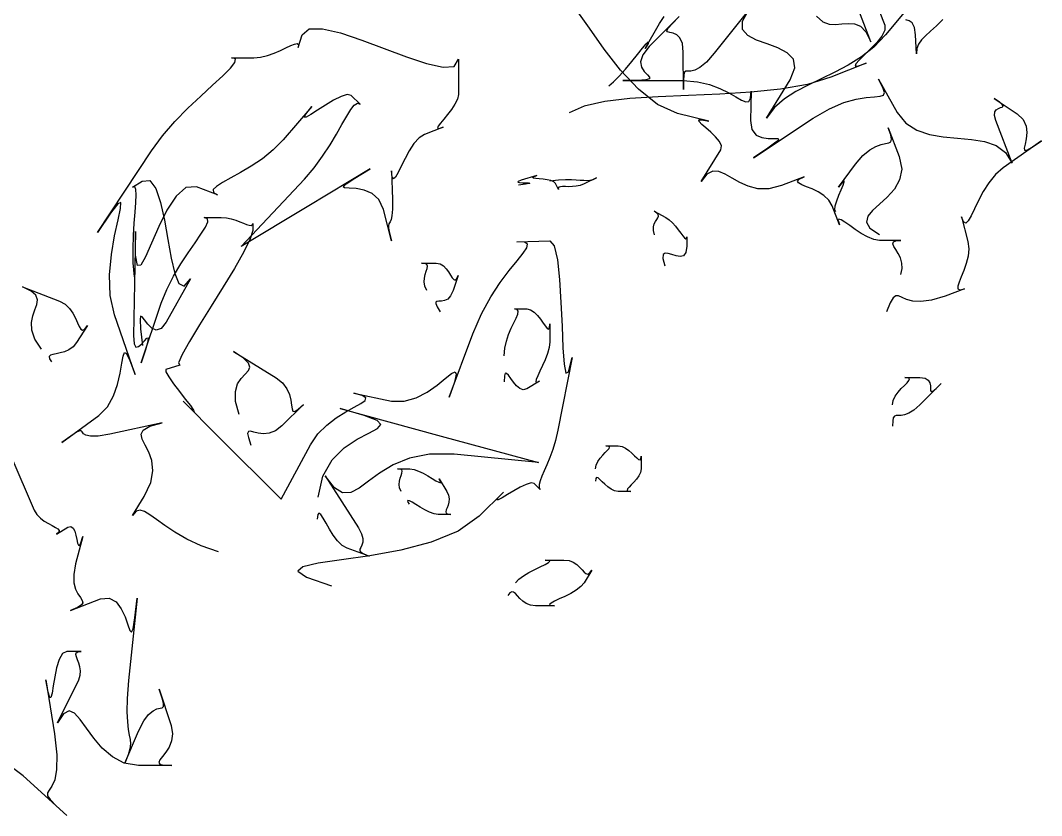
# Model space of a CAD drawing. Extents: x 20 to 243, y 20 to 241.
# Drawn here: x 181.11 to 225.81, y 33.81 to 68.64 of the extents above; entities that cross this region are included whole.
import ezdxf

# ---------------------------------------------------------------- set-up
doc = ezdxf.new("R2010")
doc.units = 0

msp = doc.modelspace()

# ---------------------------------------------------------------- linework, layer by layer
for points in [[(220.081, 69.339), (218.98, 68.006), (218.472, 67.477), (217.921, 67.041), (217.342, 66.679), (216.751, 66.368), (216.161, 66.086), (215.588, 65.812), (215.048, 65.524), (214.554, 65.202), (214.123, 64.823), (213.768, 64.366), (214.806, 66.044), (215.014, 66.563), (214.945, 66.946), (214.672, 67.225), (214.265, 67.435), (213.795, 67.609), (213.334, 67.779), (212.952, 67.981), (212.72, 68.246), (212.711, 68.608), (212.994, 69.1), (211.482, 67.203), (211.136, 66.816), (210.854, 66.583), (210.63, 66.467), (210.457, 66.426), (210.329, 66.424), (210.239, 66.42), (210.18, 66.377), (210.147, 66.254), (210.132, 66.012), (210.13, 65.614), (210.126, 67.247), (210.084, 67.63), (209.979, 67.876), (209.837, 68.017), (209.682, 68.086), (209.542, 68.116), (209.441, 68.139), (209.406, 68.188), (209.462, 68.296), (209.635, 68.495), (209.952, 68.819), (208.63, 67.497), (208.348, 67.134), (208.257, 66.835), (208.299, 66.592), (208.417, 66.401), (208.552, 66.256), (208.648, 66.15), (208.646, 66.078), (208.489, 66.034), (208.119, 66.012), (207.479, 66.006), (210.127, 66.006), (210.744, 65.958), (211.277, 65.834), (211.732, 65.663), (212.114, 65.472), (212.426, 65.292), (212.673, 65.15), (212.86, 65.075), (212.991, 65.097), (213.07, 65.243), (213.103, 65.543), (213.068, 64.256), (213.131, 63.859), (213.315, 63.623), (213.569, 63.508), (213.845, 63.473), (214.093, 63.475), (214.264, 63.475), (214.309, 63.431), (214.179, 63.302), (213.824, 63.046), (213.195, 62.622), (215.804, 64.36), (216.518, 64.776), (217.148, 65.042), (217.688, 65.193), (218.136, 65.266), (218.487, 65.296), (218.739, 65.319), (218.887, 65.371), (218.927, 65.488), (218.857, 65.707), (218.671, 66.062), (219.484, 64.61), (219.863, 64.138), (220.345, 63.831), (220.902, 63.648), (221.506, 63.548), (222.128, 63.49), (222.74, 63.433), (223.314, 63.335), (223.821, 63.156), (224.232, 62.855), (224.52, 62.391), (223.797, 64.256), (223.739, 64.48), (223.755, 64.632), (223.821, 64.728), (223.914, 64.786), (224.01, 64.821), (224.087, 64.849), (224.121, 64.888), (224.088, 64.953), (223.964, 65.06), (223.728, 65.227), (224.731, 64.554), (225.002, 64.297), (225.134, 64.014), (225.166, 63.726), (225.135, 63.455), (225.082, 63.221), (225.043, 63.046), (225.057, 62.952), (225.164, 62.958), (225.401, 63.088), (225.806, 63.361), (224.13, 62.187), (223.792, 61.891), (223.501, 61.533), (223.254, 61.143), (223.044, 60.752), (222.867, 60.388), (222.718, 60.083), (222.592, 59.866), (222.484, 59.767), (222.388, 59.817), (222.3, 60.046), (222.586, 58.954), (222.624, 58.636), (222.592, 58.312), (222.512, 57.992), (222.405, 57.689), (222.293, 57.415), (222.199, 57.181), (222.143, 57), (222.147, 56.884), (222.234, 56.843), (222.426, 56.891), (221.59, 56.571), (220.991, 56.386), (220.523, 56.325), (220.165, 56.35), (219.897, 56.424), (219.699, 56.512), (219.549, 56.576), (219.426, 56.581), (219.31, 56.49), (219.181, 56.266), (219.017, 55.872)], [(215.959, 68.827), (216.228, 68.582), (216.506, 68.474), (216.788, 68.457), (217.07, 68.486), (217.348, 68.514), (217.618, 68.496), (217.875, 68.386), (218.116, 68.137), (218.335, 67.703), (217.644, 69.506)], [(218.705, 69.068), (218.95, 68.429), (218.945, 68.211), (218.811, 67.952), (218.59, 67.672), (218.323, 67.391), (218.054, 67.128), (217.824, 66.902), (217.674, 66.733), (217.648, 66.642), (217.787, 66.646), (218.132, 66.766), (216.589, 66.151), (215.565, 65.841), (214.378, 65.63), (213.081, 65.495), (211.722, 65.411), (210.353, 65.353), (209.025, 65.297), (207.787, 65.217), (206.692, 65.09), (205.789, 64.891), (205.129, 64.595)], [(219.644, 57.506), (219.705, 57.772), (219.691, 58.016), (219.625, 58.237), (219.53, 58.433), (219.43, 58.602), (219.346, 58.744), (219.302, 58.856), (219.322, 58.939), (219.427, 58.989), (219.642, 59.006), (218.719, 59.006), (218.461, 59.048), (218.188, 59.157), (217.914, 59.311), (217.65, 59.487), (217.409, 59.661), (217.201, 59.809), (217.041, 59.91), (216.938, 59.939), (216.906, 59.873), (216.957, 59.689), (216.637, 60.524), (216.49, 60.773), (216.278, 60.974), (216.028, 61.132), (215.766, 61.258), (215.519, 61.36), (215.312, 61.445), (215.172, 61.523), (215.125, 61.601), (215.197, 61.688), (215.415, 61.793), (214.418, 61.405), (213.874, 61.266), (213.395, 61.27), (212.971, 61.377), (212.596, 61.546), (212.261, 61.737), (211.958, 61.908), (211.679, 62.021), (211.417, 62.032), (211.162, 61.903), (210.908, 61.592), (211.764, 62.977), (211.793, 63.151), (211.705, 63.345), (211.539, 63.547), (211.329, 63.747), (211.115, 63.932), (210.931, 64.09), (210.815, 64.21), (210.804, 64.281), (210.935, 64.291), (211.244, 64.228), (209.876, 64.572), (208.991, 64.965), (208.159, 65.627), (207.382, 66.465), (206.667, 67.387), (206.017, 68.301), (205.438, 69.114)], [(206.868, 65.771), (207.074, 65.945), (207.323, 66.202), (207.593, 66.511), (207.867, 66.838), (208.123, 67.153), (208.343, 67.422), (208.507, 67.614), (208.594, 67.697), (208.586, 67.638), (208.463, 67.406), (209.087, 68.506), (209.285, 68.809)], [(221.484, 68.678), (221.201, 68.399), (220.948, 68.167), (220.73, 67.969), (220.555, 67.786), (220.425, 67.604), (220.349, 67.408), (220.33, 67.181), (220.29, 68.006), (220.239, 68.331), (220.138, 68.529), (220.009, 68.63), (219.872, 68.667)], [(189.782, 45.365), (189.031, 45.631), (188.398, 45.924), (187.869, 46.227), (187.433, 46.518), (187.076, 46.78), (186.785, 46.992), (186.547, 47.136), (186.349, 47.191), (186.179, 47.14), (186.023, 46.962), (186.532, 47.788), (186.821, 48.399), (186.914, 48.92), (186.867, 49.361), (186.735, 49.731), (186.575, 50.04), (186.444, 50.299), (186.397, 50.515), (186.49, 50.7), (186.779, 50.864), (187.32, 51.014), (185.032, 50.521), (184.517, 50.435), (184.179, 50.427), (183.976, 50.47), (183.869, 50.541), (183.816, 50.615), (183.776, 50.666), (183.708, 50.67), (183.573, 50.602), (183.328, 50.436), (182.934, 50.149), (184.544, 51.338), (184.924, 51.724), (185.191, 52.194), (185.368, 52.7), (185.481, 53.193), (185.553, 53.623), (185.608, 53.942), (185.669, 54.102), (185.761, 54.053), (185.908, 53.747), (186.133, 53.135), (185.225, 55.74), (185.038, 56.596), (185.012, 57.499), (185.095, 58.391), (185.236, 59.211), (185.386, 59.902), (185.493, 60.404), (185.507, 60.66), (185.377, 60.609), (185.053, 60.193), (184.483, 59.353), (186.846, 62.923), (187.332, 63.583), (187.875, 64.21), (188.444, 64.795), (189.004, 65.33), (189.523, 65.807), (189.969, 66.216), (190.307, 66.549), (190.505, 66.797), (190.531, 66.952), (190.351, 67.006), (191.332, 67.006), (191.629, 67.034), (191.927, 67.106), (192.217, 67.209), (192.49, 67.325), (192.736, 67.44), (192.948, 67.539), (193.115, 67.605), (193.23, 67.625), (193.284, 67.581), (193.266, 67.459), (193.451, 68.013), (193.753, 68.274), (194.337, 68.278), (195.128, 68.092), (196.053, 67.781), (197.038, 67.41), (198.009, 67.043), (198.893, 66.748), (199.615, 66.588), (200.103, 66.63), (200.282, 66.938), (200.282, 65.394), (200.241, 65.188), (200.134, 64.967), (199.984, 64.741), (199.812, 64.521), (199.642, 64.319), (199.497, 64.146), (199.399, 64.013), (199.371, 63.93), (199.435, 63.91), (199.615, 63.964), (198.799, 63.651), (198.561, 63.496), (198.339, 63.244), (198.134, 62.93), (197.949, 62.591), (197.785, 62.262), (197.644, 61.981), (197.528, 61.783), (197.439, 61.705), (197.38, 61.783), (197.351, 62.052), (197.393, 60.794), (197.397, 60.369), (197.377, 60.088), (197.344, 59.917), (197.303, 59.822), (197.263, 59.771), (197.232, 59.729), (197.217, 59.663), (197.226, 59.541), (197.268, 59.327), (197.349, 58.989), (197.004, 60.359), (196.804, 60.796), (196.506, 61.066), (196.158, 61.212), (195.809, 61.273), (195.508, 61.291), (195.303, 61.305), (195.243, 61.356), (195.375, 61.485), (195.75, 61.733), (196.416, 62.14), (193.659, 60.474), (190.782, 58.735), (190.782, 58.735), (193.541, 61.695), (193.541, 61.695), (193.968, 62.192), (194.341, 62.698), (194.665, 63.193), (194.945, 63.663), (195.186, 64.088), (195.394, 64.454), (195.572, 64.742), (195.727, 64.935), (195.862, 65.017), (195.984, 64.971), (195.597, 65.358), (195.421, 65.399), (195.149, 65.316), (194.817, 65.148), (194.462, 64.934), (194.119, 64.713), (193.826, 64.525), (193.618, 64.407), (193.532, 64.399), (193.604, 64.541), (193.87, 64.87), (192.619, 63.415), (192.18, 62.968), (191.704, 62.584), (191.218, 62.255), (190.749, 61.976), (190.321, 61.74), (189.963, 61.542), (189.699, 61.374), (189.557, 61.232), (189.562, 61.109), (189.742, 60.999), (188.824, 61.352), (188.36, 61.322), (187.927, 60.945), (187.529, 60.336), (187.171, 59.613), (186.858, 58.891), (186.595, 58.288), (186.387, 57.92), (186.24, 57.904), (186.157, 58.355), (186.145, 59.39), (186.063, 54.835), (186.089, 54.477), (186.171, 54.337), (186.288, 54.354), (186.421, 54.465), (186.549, 54.608), (186.651, 54.722), (186.708, 54.743), (186.698, 54.611), (186.602, 54.263), (186.399, 53.637), (187.276, 56.256), (187.517, 56.862), (187.809, 57.438), (188.129, 57.976), (188.452, 58.467), (188.756, 58.904), (189.017, 59.28), (189.21, 59.586), (189.313, 59.814), (189.301, 59.957), (189.151, 60.006), (189.907, 60.006), (190.129, 59.991), (190.34, 59.95), (190.538, 59.892), (190.718, 59.827), (190.878, 59.762), (191.016, 59.707), (191.128, 59.669), (191.212, 59.658), (191.264, 59.683), (191.282, 59.751), (191.282, 59.44), (191.176, 59.078), (190.892, 58.506), (190.479, 57.783), (189.985, 56.97), (189.46, 56.125), (188.953, 55.31), (188.514, 54.584), (188.191, 54.007), (188.034, 53.639), (188.092, 53.539), (187.486, 53.357), (187.482, 53.257), (187.606, 53.034), (187.816, 52.731), (188.071, 52.391), (188.33, 52.057), (188.552, 51.77), (188.695, 51.575), (188.717, 51.513), (188.578, 51.627), (188.236, 51.961), (189.76, 50.437), (192.53, 47.667), (192.53, 47.667), (193.807, 50.052), (193.807, 50.052), (194.13, 50.528), (194.52, 50.921), (194.939, 51.241), (195.353, 51.499), (195.725, 51.705), (196.019, 51.869), (196.2, 52.001), (196.232, 52.112), (196.078, 52.212), (195.703, 52.311), (197.361, 51.972), (197.911, 51.959), (198.435, 52.11), (198.92, 52.366), (199.348, 52.668), (199.705, 52.956), (199.975, 53.172), (200.143, 53.257), (200.192, 53.152), (200.108, 52.798), (199.875, 52.137), (200.918, 54.921), (201.293, 55.789), (201.703, 56.535), (202.118, 57.167), (202.512, 57.691), (202.856, 58.114), (203.122, 58.442), (203.282, 58.683), (203.308, 58.843), (203.172, 58.929), (202.845, 58.948), (204.282, 58.99), (204.476, 58.766), (204.614, 58.161), (204.708, 57.293), (204.772, 56.282), (204.819, 55.246), (204.861, 54.306), (204.913, 53.579), (204.987, 53.186), (205.097, 53.245), (205.255, 53.876), (204.633, 50.689), (204.531, 50.247), (204.411, 49.849), (204.283, 49.495), (204.155, 49.181), (204.036, 48.908), (203.933, 48.673), (203.856, 48.476), (203.814, 48.313), (203.814, 48.185), (203.865, 48.09), (203.599, 48.356), (203.468, 48.381), (203.256, 48.317), (202.992, 48.192), (202.707, 48.034), (202.431, 47.871), (202.195, 47.731), (202.029, 47.644), (201.963, 47.637), (202.027, 47.739), (202.253, 47.977), (201.199, 46.923), (200.274, 46.268), (199.088, 45.785), (197.76, 45.44), (196.413, 45.195), (195.168, 45.017), (194.147, 44.869), (193.471, 44.716), (193.262, 44.523), (193.642, 44.254), (194.731, 43.874)], [(216.797, 60.256), (216.756, 60.347), (216.779, 60.518), (216.846, 60.74), (216.938, 60.984), (217.035, 61.223), (217.119, 61.428), (217.168, 61.57), (217.164, 61.62), (217.087, 61.55), (216.918, 61.331), (217.658, 62.34), (217.985, 62.724), (218.287, 62.976), (218.556, 63.126), (218.789, 63.206), (218.979, 63.246), (219.121, 63.277), (219.209, 63.33), (219.238, 63.436), (219.202, 63.627), (219.096, 63.933), (219.574, 62.688), (219.684, 62.133), (219.595, 61.66), (219.364, 61.255), (219.05, 60.906), (218.713, 60.6), (218.409, 60.323), (218.199, 60.065), (218.141, 59.811), (218.293, 59.549), (218.714, 59.267)], [(204.282, 61.616), (204.659, 61.658), (204.97, 61.675), (205.227, 61.676), (205.439, 61.665), (205.616, 61.65), (205.769, 61.638), (205.907, 61.634), (206.04, 61.645), (206.178, 61.679), (206.332, 61.74), (205.782, 61.48), (205.614, 61.417), (205.442, 61.38), (205.273, 61.363), (205.113, 61.359), (204.968, 61.361), (204.843, 61.362), (204.745, 61.357), (204.68, 61.338), (204.652, 61.298), (204.67, 61.231), (204.532, 61.506), (204.457, 61.577), (204.329, 61.627), (204.166, 61.662), (203.989, 61.686), (203.816, 61.702), (203.669, 61.717), (203.566, 61.733), (203.527, 61.757), (203.572, 61.792), (203.72, 61.842), (203.032, 61.642), (202.899, 61.593), (202.887, 61.561), (202.962, 61.543), (203.087, 61.535), (203.227, 61.531), (203.347, 61.528), (203.41, 61.52), (203.382, 61.504), (203.226, 61.476), (202.907, 61.43)], [(186.103, 57.418), (186.054, 58.031), (186.043, 58.635), (186.06, 59.215), (186.093, 59.757), (186.132, 60.245), (186.165, 60.663), (186.181, 60.998), (186.169, 61.233), (186.119, 61.353), (186.019, 61.344), (186.446, 61.608), (186.78, 61.624), (187.043, 61.276), (187.252, 60.664), (187.423, 59.887), (187.573, 59.044), (187.716, 58.234), (187.87, 57.557), (188.05, 57.113), (188.274, 57), (188.556, 57.318), (187.499, 55.429), (187.27, 55.143), (187.057, 55.076), (186.862, 55.162), (186.692, 55.334), (186.552, 55.524), (186.445, 55.666), (186.377, 55.692), (186.353, 55.537), (186.377, 55.131), (186.454, 54.409)], [(208.861, 59.256), (208.818, 59.444), (208.82, 59.6), (208.853, 59.729), (208.905, 59.835), (208.961, 59.923), (209.009, 59.999), (209.035, 60.068), (209.027, 60.135), (208.971, 60.204), (208.854, 60.281), (209.361, 60.006), (209.51, 59.905), (209.651, 59.774), (209.783, 59.626), (209.904, 59.474), (210.012, 59.329), (210.104, 59.206), (210.179, 59.116), (210.235, 59.071), (210.27, 59.084), (210.282, 59.169), (210.282, 58.756), (210.243, 58.476), (210.138, 58.335), (209.988, 58.297), (209.811, 58.325), (209.629, 58.385), (209.46, 58.439), (209.326, 58.453), (209.244, 58.39), (209.236, 58.215), (209.321, 57.892)], [(198.906, 56.805), (198.817, 57.001), (198.784, 57.186), (198.794, 57.359), (198.828, 57.516), (198.872, 57.656), (198.91, 57.775), (198.925, 57.873), (198.9, 57.945), (198.822, 57.99), (198.672, 58.006), (199.306, 58.006), (199.48, 57.973), (199.627, 57.886), (199.75, 57.765), (199.853, 57.626), (199.941, 57.488), (200.016, 57.371), (200.082, 57.291), (200.144, 57.268), (200.205, 57.32), (200.269, 57.466), (200.048, 56.805), (199.941, 56.577), (199.815, 56.439), (199.68, 56.368), (199.549, 56.342), (199.433, 56.338), (199.343, 56.334), (199.292, 56.308), (199.291, 56.237), (199.351, 56.099), (199.484, 55.871)], [(182.032, 54.239), (181.745, 54.682), (181.615, 55.07), (181.6, 55.408), (181.659, 55.704), (181.75, 55.965), (181.829, 56.197), (181.856, 56.407), (181.788, 56.603), (181.583, 56.79), (181.199, 56.975), (182.824, 56.351), (183.074, 56.214), (183.266, 56.03), (183.413, 55.82), (183.524, 55.604), (183.611, 55.4), (183.684, 55.23), (183.755, 55.114), (183.833, 55.069), (183.93, 55.118), (184.056, 55.279), (183.574, 54.533), (183.417, 54.346), (183.236, 54.217), (183.045, 54.132), (182.856, 54.078), (182.682, 54.042), (182.536, 54.012), (182.429, 53.974), (182.376, 53.915), (182.388, 53.822), (182.479, 53.683)], [(202.282, 53.947), (202.31, 54.28), (202.382, 54.596), (202.483, 54.891), (202.599, 55.161), (202.713, 55.401), (202.811, 55.607), (202.877, 55.775), (202.896, 55.901), (202.853, 55.979), (202.732, 56.006), (203.282, 56.006), (203.444, 55.967), (203.597, 55.863), (203.741, 55.716), (203.872, 55.55), (203.988, 55.385), (204.088, 55.243), (204.17, 55.148), (204.231, 55.121), (204.269, 55.183), (204.282, 55.358), (204.282, 54.565), (204.255, 54.315), (204.182, 54.049), (204.081, 53.78), (203.965, 53.52), (203.851, 53.281), (203.753, 53.076), (203.687, 52.918), (203.668, 52.818), (203.711, 52.79), (203.832, 52.846), (203.282, 52.506), (203.12, 52.463), (202.967, 52.516), (202.824, 52.637), (202.692, 52.794), (202.576, 52.958), (202.476, 53.097), (202.394, 53.183), (202.333, 53.185), (202.295, 53.072), (202.282, 52.815)], [(190.691, 51.382), (190.532, 51.957), (190.523, 52.395), (190.621, 52.721), (190.778, 52.963), (190.951, 53.148), (191.093, 53.302), (191.158, 53.452), (191.101, 53.624), (190.878, 53.846), (190.441, 54.144), (192.303, 52.993), (192.589, 52.763), (192.776, 52.51), (192.887, 52.251), (192.947, 52.005), (192.977, 51.79), (193.001, 51.625), (193.042, 51.527), (193.124, 51.516), (193.269, 51.61), (193.502, 51.826), (192.556, 50.88), (192.275, 50.664), (192.004, 50.559), (191.751, 50.536), (191.524, 50.563), (191.334, 50.61), (191.186, 50.644), (191.092, 50.636), (191.057, 50.554), (191.092, 50.368), (191.204, 50.045)], [(219.282, 51.806), (219.315, 52), (219.402, 52.184), (219.523, 52.356), (219.662, 52.514), (219.8, 52.654), (219.917, 52.774), (219.996, 52.872), (220.019, 52.945), (219.967, 52.99), (219.822, 53.006), (220.482, 53.006), (220.71, 52.973), (220.848, 52.889), (220.919, 52.772), (220.945, 52.643), (220.949, 52.523), (220.952, 52.43), (220.979, 52.385), (221.05, 52.409), (221.188, 52.52), (221.415, 52.739), (220.482, 51.806), (220.222, 51.578), (219.999, 51.44), (219.811, 51.369), (219.656, 51.343), (219.532, 51.339), (219.436, 51.336), (219.365, 51.31), (219.317, 51.239), (219.29, 51.1), (219.282, 50.873)], [(194.152, 47.756), (194.348, 48.686), (194.755, 49.394), (195.286, 49.917), (195.852, 50.295), (196.367, 50.565), (196.743, 50.766), (196.892, 50.936), (196.728, 51.114), (196.164, 51.337), (195.11, 51.645), (199.532, 50.436), (203.782, 49.273), (203.782, 49.273), (200.091, 49.64), (200.091, 49.64), (199.023, 49.646), (198.144, 49.471), (197.424, 49.175), (196.836, 48.816), (196.35, 48.455), (195.938, 48.15), (195.57, 47.962), (195.218, 47.949), (194.854, 48.171), (194.447, 48.688), (195.904, 46.41), (196.041, 46.151), (196.097, 45.945), (196.096, 45.784), (196.059, 45.66), (196.01, 45.562), (195.971, 45.484), (195.966, 45.415), (196.016, 45.348), (196.144, 45.273), (196.373, 45.182), (195.415, 45.521), (195.197, 45.648), (194.995, 45.848), (194.809, 46.096), (194.642, 46.362), (194.495, 46.618), (194.368, 46.838), (194.263, 46.994), (194.182, 47.056), (194.126, 46.999), (194.095, 46.794)], [(206.282, 49.006), (206.31, 49.168), (206.382, 49.321), (206.483, 49.465), (206.599, 49.596), (206.713, 49.712), (206.811, 49.812), (206.877, 49.894), (206.896, 49.955), (206.853, 49.993), (206.732, 50.006), (207.282, 50.006), (207.444, 49.979), (207.597, 49.906), (207.741, 49.805), (207.872, 49.689), (207.988, 49.575), (208.088, 49.477), (208.17, 49.411), (208.231, 49.392), (208.269, 49.435), (208.282, 49.556), (208.282, 49.006), (208.255, 48.844), (208.182, 48.691), (208.081, 48.548), (207.965, 48.416), (207.851, 48.3), (207.753, 48.2), (207.687, 48.118), (207.668, 48.057), (207.711, 48.019), (207.832, 48.006), (207.282, 48.006), (207.12, 48.034), (206.967, 48.106), (206.824, 48.207), (206.692, 48.323), (206.576, 48.437), (206.476, 48.535), (206.394, 48.601), (206.333, 48.62), (206.295, 48.577), (206.282, 48.456)], [(180.695, 49.575), (181.719, 47.197), (181.835, 47.001), (181.987, 46.84), (182.159, 46.71), (182.338, 46.603), (182.508, 46.514), (182.653, 46.438), (182.759, 46.368), (182.81, 46.299), (182.792, 46.225), (182.69, 46.14), (183.189, 46.448), (183.32, 46.479), (183.418, 46.409), (183.49, 46.269), (183.544, 46.091), (183.584, 45.908), (183.62, 45.752), (183.656, 45.654), (183.7, 45.647), (183.76, 45.762), (183.84, 46.032), (183.528, 44.839), (183.448, 44.377), (183.458, 44.014), (183.53, 43.735), (183.634, 43.523), (183.741, 43.364), (183.822, 43.24), (183.848, 43.138), (183.79, 43.041), (183.618, 42.934), (183.304, 42.8), (184.621, 43.306), (185.002, 43.342), (185.299, 43.172), (185.525, 42.871), (185.693, 42.513), (185.816, 42.172), (185.908, 41.923), (185.982, 41.841), (186.049, 42), (186.125, 42.475), (186.221, 43.339), (185.852, 39.725), (185.791, 38.949), (185.778, 38.357), (185.797, 37.915), (185.836, 37.588), (185.881, 37.342), (185.916, 37.142), (185.928, 36.954), (185.903, 36.744), (185.826, 36.476), (185.685, 36.116), (186.282, 37.506), (186.512, 37.957), (186.727, 38.244), (186.922, 38.406), (187.09, 38.482), (187.225, 38.513), (187.322, 38.536), (187.373, 38.592), (187.372, 38.72), (187.315, 38.959), (187.193, 39.348), (187.712, 37.756), (187.774, 37.398), (187.734, 37.085), (187.625, 36.816), (187.481, 36.59), (187.334, 36.404), (187.219, 36.255), (187.168, 36.143), (187.216, 36.066), (187.394, 36.021), (187.737, 36.006), (186.282, 36.006), (185.661, 36.109), (185.139, 36.381), (184.699, 36.765), (184.329, 37.205), (184.013, 37.645), (183.736, 38.029), (183.484, 38.299), (183.242, 38.401), (182.996, 38.277), (182.731, 37.871), (183.664, 39.756), (183.733, 39.958), (183.746, 40.15), (183.72, 40.329), (183.67, 40.493), (183.613, 40.639), (183.564, 40.764), (183.54, 40.866), (183.556, 40.942), (183.628, 40.99), (183.773, 41.006), (183.151, 41.006), (182.956, 40.907), (182.807, 40.649), (182.697, 40.289), (182.615, 39.885), (182.553, 39.495), (182.502, 39.175), (182.453, 38.984), (182.396, 38.979), (182.322, 39.219), (182.223, 39.759), (182.607, 37.391), (182.71, 36.478), (182.7, 35.827), (182.615, 35.386), (182.494, 35.103), (182.375, 34.927), (182.296, 34.804), (182.296, 34.684), (182.413, 34.513), (182.686, 34.24), (183.153, 33.813), (181.232, 35.552), (180.412, 36.173)], [(197.782, 48.006), (197.71, 48.168), (197.687, 48.321), (197.7, 48.465), (197.734, 48.596), (197.777, 48.712), (197.813, 48.812), (197.829, 48.894), (197.81, 48.955), (197.743, 48.993), (197.614, 49.006), (198.164, 49.006), (198.343, 48.979), (198.541, 48.906), (198.747, 48.805), (198.949, 48.689), (199.137, 48.575), (199.297, 48.477), (199.42, 48.411), (199.493, 48.392), (199.504, 48.435), (199.442, 48.556), (199.782, 48.006), (199.855, 47.844), (199.877, 47.691), (199.864, 47.548), (199.83, 47.416), (199.787, 47.3), (199.751, 47.2), (199.735, 47.118), (199.754, 47.057), (199.821, 47.019), (199.95, 47.006), (199.4, 47.006), (199.221, 47.034), (199.023, 47.106), (198.817, 47.207), (198.615, 47.323), (198.427, 47.437), (198.267, 47.535), (198.144, 47.601), (198.072, 47.62), (198.06, 47.577), (198.122, 47.456)], [(202.782, 44.006), (202.923, 44.168), (203.126, 44.321), (203.367, 44.465), (203.622, 44.596), (203.865, 44.712), (204.074, 44.812), (204.224, 44.894), (204.29, 44.955), (204.249, 44.993), (204.075, 45.006), (204.9, 45.006), (205.126, 44.979), (205.311, 44.906), (205.464, 44.805), (205.589, 44.689), (205.693, 44.575), (205.783, 44.477), (205.864, 44.411), (205.944, 44.392), (206.027, 44.435), (206.122, 44.556), (205.782, 44.006), (205.641, 43.844), (205.438, 43.691), (205.197, 43.548), (204.942, 43.416), (204.699, 43.3), (204.49, 43.2), (204.34, 43.118), (204.274, 43.057), (204.316, 43.019), (204.489, 43.006), (203.664, 43.006), (203.439, 43.034), (203.253, 43.106), (203.101, 43.207), (202.975, 43.323), (202.871, 43.437), (202.781, 43.535), (202.7, 43.601), (202.621, 43.62), (202.537, 43.577), (202.442, 43.456)]]:
    msp.add_lwpolyline(points)

doc.saveas('drawing.dxf')
